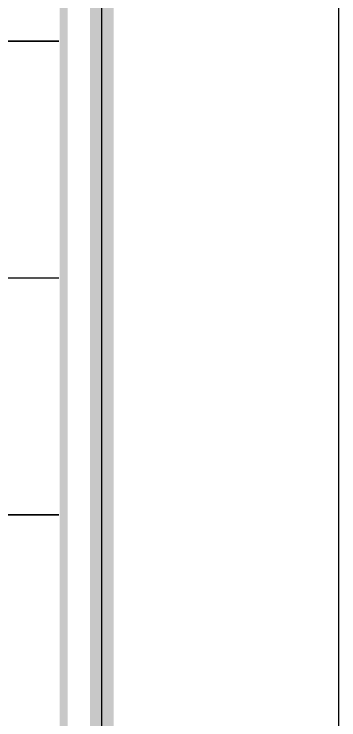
# Model space of a CAD drawing. Extents: x 815029915 to 815825525, y 579155098 to 579748855.
# Drawn here: x 815697968 to 815699339, y 579538788 to 579541769 of the extents above; entities that cross this region are included whole.
import ezdxf

# ---------------------------------------------------------------- set-up
doc = ezdxf.new("R2010")
doc.units = 0
doc.header["$LTSCALE"] = 100
doc.header["$MEASUREMENT"] = 0
for name, color, linetype in [('TK', 7, 'Continuous'), ('ZG-图框层', 4, 'Continuous'), ('zm', 1, 'Continuous')]:
    doc.layers.add(name, color=color, linetype=linetype)

# ---------------------------------------------------------------- blocks, each defined once
blk = doc.blocks.new('CCIAD-TK-A0-图签')
at = {"layer": 'TK'}
for p, q in [((1126.117, 121.628), (1177.187, 121.628)), ((1126.117, 121.628), (1177.187, 121.628)), ((1126.117, 121.628), (1177.187, 121.628)), ((1177.187, 121.628), (1126.117, 121.628)), ((1126.117, 111.628), (1177.187, 111.628)), ((1126.117, 111.628), (1177.187, 111.628)), ((1177.187, 101.628), (1126.117, 101.628)), ((1126.117, 101.628), (1177.187, 101.628)), ((1126.117, 101.628), (1177.187, 101.628))]:
    blk.add_line(p, q, dxfattribs=at)
blk.add_lwpolyline([(1124.286, 10.457), (1179, 10.457), (1179, 831)], dxfattribs=at)
at = {"layer": 'TK', "const_width": 0.347}
blk.add_lwpolyline([(1126.117, 185.398), (1177.387, 185.398), (1177.387, 13.253), (1126.117, 13.253)], close=True, dxfattribs=at)
blk = doc.blocks.new('ll')
at = {"layer": 'ZG-图框层'}
blk.add_lwpolyline([(815136770.1, 579524220), (815255670.1, 579524220), (815255670.1, 579608320), (815136770.1, 579608320)], close=True, dxfattribs=at)

msp = doc.modelspace()

# ---------------------------------------------------------------- linework, layer by layer
at = {"layer": 'ZG-图框层'}
msp.add_lwpolyline([(815580438.8, 579529537.2), (815699338.8, 579529537.2), (815699338.8, 579613637.2), (815580438.8, 579613637.2)], close=True, dxfattribs=at)
at = {"layer": 'ZG-图框层', "const_width": 100}
msp.add_lwpolyline([(815582938.8, 579530537.2), (815698338.8, 579530537.2), (815698338.8, 579612637.2), (815582938.8, 579612637.2)], close=True, dxfattribs=at)

# ---------------------------------------------------------------- block references
at = {"layer": 'TK', "xscale": 100, "yscale": 100, "zscale": 100}
msp.add_blockref('CCIAD-TK-A0-图签', (815580438.8, 579529491.6), dxfattribs=at)
at = {"layer": 'zm', "color": 1}
msp.add_blockref('ll', (443668.7, 5317.3), dxfattribs=at)

doc.saveas('drawing.dxf')
